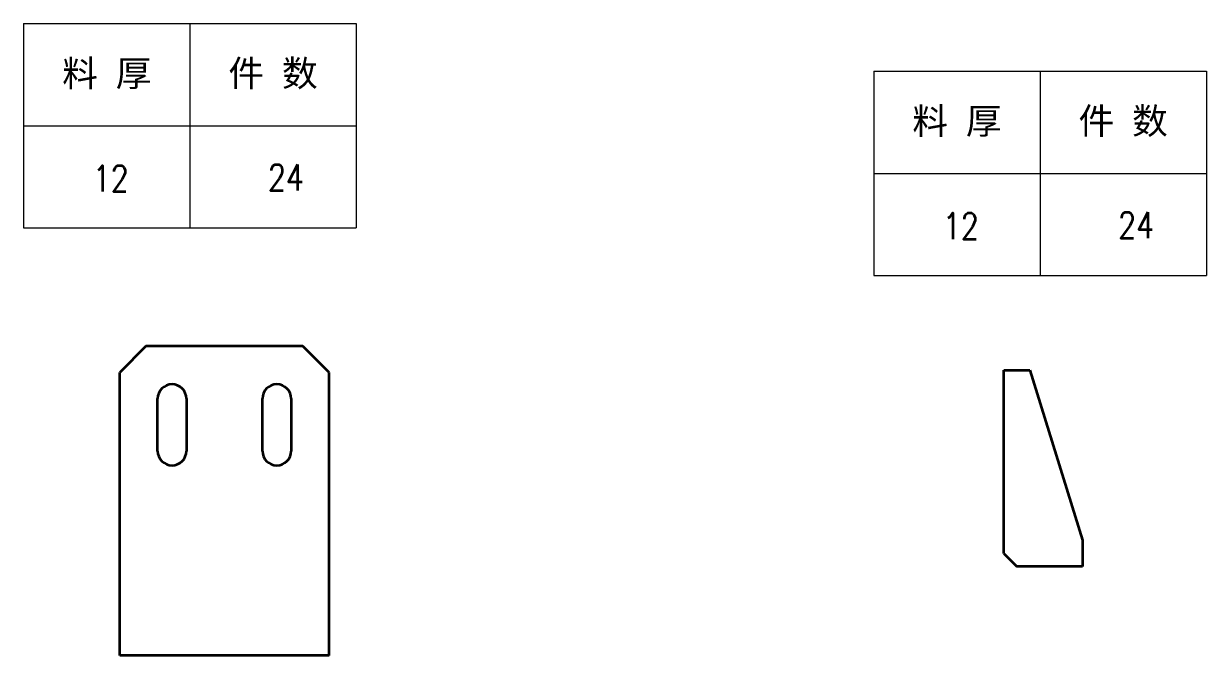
# Model space of a CAD drawing. Extents: x -220 to 67724, y -20866 to 573.
# Drawn here: x -219.5 to 232.1, y 331.7 to 572.9 of the extents above; entities that cross this region are included whole.
import ezdxf
from ezdxf.enums import TextEntityAlignment as Align

# ---------------------------------------------------------------- set-up
doc = ezdxf.new("R2010")
doc.units = 0
doc.layers.get('0').update_dxf_attribs({"lineweight": 13})
doc.layers.add('__5', color=7, linetype='Continuous', lineweight=13)
doc.styles.add('DIM', font='txt.shx', dxfattribs={"width": 0.8, "bigfont": 'bigfont.shx'})
doc.styles.get("Standard").update_dxf_attribs({"font": ''})
doc.styles.get('Standard').set_extended_font_data('SimSun')

# ---------------------------------------------------------------- blocks, each defined once
blk = doc.blocks.new('*T25')
at = {"color": 0, "linetype": 'ByBlock', "lineweight": -2, "transparency": 16777216}
for p, q in [((0, 0), (127, 0)), ((0, 0), (0, -78)), ((63.5, 0), (63.5, -78)), ((127, 0), (127, -78)), ((0, -39), (127, -39)), ((0, -78), (127, -78))]:
    blk.add_line(p, q, dxfattribs=at)
at = {"color": 0, "transparency": 16777216, "char_height": 10, "width": 60.5, "attachment_point": 5}
for s, insert in [('{\\fSimSun|b0|i0|c134|p2;料 厚}', (31.75, -19.5)), ('{\\fSimSun|b0|i0|c134|p2;件 数}', (95.25, -19.5))]:
    blk.add_mtext(s, dxfattribs=dict(at, insert=insert))
blk = doc.blocks.new('拆图参数')
blk.add_blockref('*T25', (-63.5, 78))
at = {"style": 'DIM', "width": 0.8}
blk.add_attdef('6', text='', height=10, dxfattribs=at).set_placement((-37.13, 18.91), align=Align.MIDDLE_LEFT)
blk.add_attdef('1', text='', height=10, dxfattribs=at).set_placement((36.65, 19.27), align=Align.MIDDLE_CENTER)

msp = doc.modelspace()

# ---------------------------------------------------------------- linework, layer by layer
at = {"layer": '__5', "color": 7, "lineweight": 35, "ltscale": 0.176777}
for p, q in [((-172.8708, 449.7415), (-182.8708, 439.7415)), ((-102.8708, 439.7415), (-112.8708, 449.7415))]:
    msp.add_line(p, q, dxfattribs=at)
at = {"layer": '__5', "color": 7, "lineweight": 35}
for p, q in [((-112.8708, 449.7415), (-172.8708, 449.7415)), ((-182.8708, 331.7415), (-182.8708, 439.7415)), ((-102.8708, 331.7415), (-102.8708, 439.7415)), ((154.7569, 370.6483), (154.7569, 440.6483)), ((164.7569, 440.6483), (184.7569, 375.6483))]:
    msp.add_line(p, q, dxfattribs=at)
at = {"layer": '__5', "color": 7, "lineweight": 35, "ltscale": 0.125}
for p, q in [((154.7569, 440.6483), (164.7569, 440.6483)), ((184.7569, 375.6483), (184.7569, 365.6483))]:
    msp.add_line(p, q, dxfattribs=at)
at = {"layer": '__5', "color": 7, "lineweight": 35, "ltscale": 0.25}
for p, q in [((-168.3708, 409.7415), (-168.3708, 429.7415)), ((-157.3708, 429.7415), (-157.3708, 409.7415)), ((-128.3708, 409.7415), (-128.3708, 429.7415)), ((-117.3708, 429.7415), (-117.3708, 409.7415))]:
    msp.add_line(p, q, dxfattribs=at)
at = {"layer": '__5', "color": 7, "lineweight": 35, "ltscale": 0.088388}
msp.add_line((154.7569, 370.6483), (159.7569, 365.6483), dxfattribs=at)
at = {"layer": '__5', "color": 7, "lineweight": 35, "ltscale": 0.3125}
msp.add_line((184.7569, 365.6483), (159.7569, 365.6483), dxfattribs=at)
at = {"layer": '__5', "color": 7, "lineweight": 35, "ltscale": 0.425}
for p, q in [((-148.8709, 331.7415), (-182.8708, 331.7415)), ((-102.8708, 331.7415), (-136.8708, 331.7415))]:
    msp.add_line(p, q, dxfattribs=at)
at = {"layer": '__5', "color": 7, "lineweight": 35, "ltscale": 0.15}
msp.add_line((-136.8708, 331.7415), (-148.8708, 331.7415), dxfattribs=at)
at = {"layer": '__5', "color": 7, "lineweight": 35}
for centre, start, end in [((-162.8708, 429.7415), 0, 180), ((-122.8708, 429.7415), 0, 180), ((-162.8708, 409.7415), 180, 0), ((-122.8708, 409.7415), 180, 0)]:
    msp.add_arc(centre, 5.5, start, end, dxfattribs=at)

# ---------------------------------------------------------------- block references
for p in [(-156.0451, 494.9003), (168.6158, 476.7063)]:
    msp.add_blockref('拆图参数', p).add_auto_attribs({'1': '24', '6': '12'})

doc.saveas('drawing.dxf')
